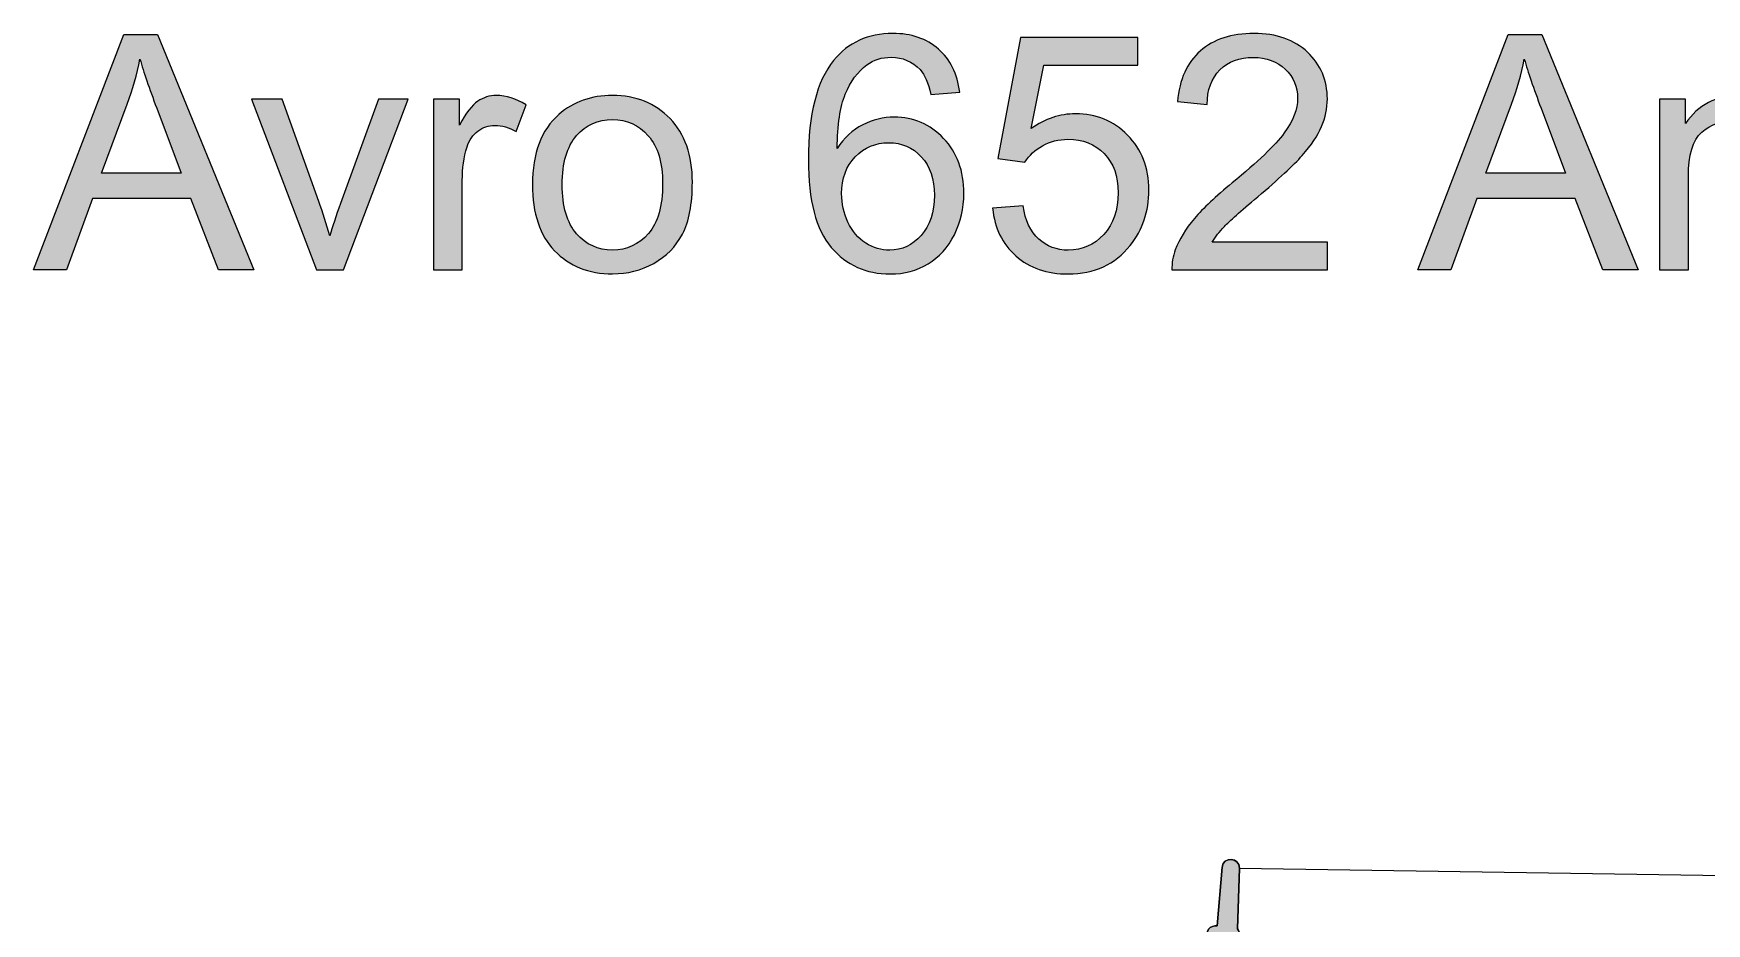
# Model space of a CAD drawing. Extents: x 65 to 351, y 42 to 244.
# Drawn here: x 65.02 to 97.31, y 226.65 to 243.82 of the extents above; entities that cross this region are included whole.
import ezdxf

# ---------------------------------------------------------------- set-up
doc = ezdxf.new("R2010")
doc.units = 0
doc.header["$MEASUREMENT"] = 0
for name, color, linetype in [('4-VIEW', 7, 'CONTINUOUS'), ('SOLIDS', 7, 'CONTINUOUS'), ('TITLE', 7, 'CONTINUOUS')]:
    doc.layers.add(name, color=color, linetype=linetype)

# ---------------------------------------------------------------- blocks, each defined once
blk = doc.blocks.new('BLOCK_28')
at = {"layer": 'TITLE'}
h = blk.add_hatch(color=7, dxfattribs=at)
h.dxf.hatch_style = 2
h.paths.add_polyline_path([(65.019, 239.259), (66.764, 243.804), (67.412, 243.804), (69.273, 239.259), (68.587, 239.259), (68.057, 240.635), (66.157, 240.635), (65.657, 239.259)])
edge = h.paths.add_edge_path()
edge.add_spline(control_points=[(66.33, 241.125), (66.33, 241.125), (67.871, 241.125), (67.871, 241.125), (67.871, 241.125), (67.397, 242.384), (67.397, 242.384), (67.252, 242.767), (67.145, 243.081), (67.074, 243.327), (67.016, 243.035), (66.935, 242.746), (66.829, 242.459), (66.829, 242.459), (66.33, 241.125), (66.33, 241.125)], knot_values=[0, 0, 0, 0, 1, 1, 1, 2, 2, 2, 3, 3, 3, 4, 4, 4, 5, 5, 5, 5], degree=3, periodic=1)
h = blk.add_hatch(color=7, dxfattribs=at)
h.dxf.hatch_style = 2
edge = h.paths.add_edge_path()
edge.add_spline(control_points=[(82.893, 242.691), (82.893, 242.691), (82.338, 242.648), (82.338, 242.648), (82.289, 242.867), (82.219, 243.026), (82.128, 243.125), (81.977, 243.284), (81.791, 243.364), (81.57, 243.364), (81.392, 243.364), (81.236, 243.314), (81.101, 243.215), (80.926, 243.087), (80.787, 242.9), (80.686, 242.654), (80.585, 242.408), (80.532, 242.058), (80.528, 241.603), (80.662, 241.807), (80.826, 241.959), (81.021, 242.059), (81.215, 242.158), (81.419, 242.207), (81.632, 242.207), (82.004, 242.207), (82.32, 242.071), (82.582, 241.797), (82.843, 241.523), (82.974, 241.169), (82.974, 240.735), (82.974, 240.449), (82.913, 240.184), (82.79, 239.939), (82.667, 239.694), (82.498, 239.507), (82.283, 239.377), (82.068, 239.246), (81.824, 239.181), (81.551, 239.181), (81.086, 239.181), (80.707, 239.352), (80.413, 239.694), (80.119, 240.037), (79.973, 240.6), (79.973, 241.386), (79.973, 242.264), (80.135, 242.903), (80.46, 243.302), (80.743, 243.649), (81.124, 243.823), (81.604, 243.823), (81.961, 243.823), (82.254, 243.723), (82.483, 243.522), (82.711, 243.322), (82.848, 243.045), (82.893, 242.691)], knot_values=[0, 0, 0, 0, 1, 1, 1, 2, 2, 2, 3, 3, 3, 4, 4, 4, 5, 5, 5, 6, 6, 6, 7, 7, 7, 8, 8, 8, 9, 9, 9, 10, 10, 10, 11, 11, 11, 12, 12, 12, 13, 13, 13, 14, 14, 14, 15, 15, 15, 16, 16, 16, 17, 17, 17, 18, 18, 18, 19, 19, 19, 19], degree=3, periodic=1)
edge = h.paths.add_edge_path()
edge.add_spline(control_points=[(80.615, 240.732), (80.615, 240.539), (80.655, 240.355), (80.737, 240.18), (80.819, 240.004), (80.933, 239.87), (81.08, 239.778), (81.226, 239.686), (81.38, 239.64), (81.542, 239.64), (81.777, 239.64), (81.98, 239.735), (82.149, 239.925), (82.319, 240.116), (82.404, 240.374), (82.404, 240.701), (82.404, 241.015), (82.32, 241.262), (82.152, 241.443), (81.985, 241.624), (81.774, 241.714), (81.52, 241.714), (81.268, 241.714), (81.054, 241.624), (80.878, 241.443), (80.702, 241.262), (80.615, 241.025), (80.615, 240.732)], knot_values=[0, 0, 0, 0, 1, 1, 1, 2, 2, 2, 3, 3, 3, 4, 4, 4, 5, 5, 5, 6, 6, 6, 7, 7, 7, 8, 8, 8, 9, 9, 9, 9], degree=3, periodic=1)
h = blk.add_hatch(color=7, dxfattribs=at)
h.dxf.hatch_style = 2
edge = h.paths.add_edge_path()
edge.add_spline(control_points=[(89.994, 239.795), (89.994, 239.795), (89.994, 239.259), (89.994, 239.259), (89.994, 239.259), (86.989, 239.259), (86.989, 239.259), (86.985, 239.393), (87.007, 239.522), (87.054, 239.646), (87.131, 239.851), (87.253, 240.053), (87.422, 240.251), (87.59, 240.449), (87.834, 240.679), (88.152, 240.939), (88.646, 241.344), (88.98, 241.665), (89.154, 241.902), (89.327, 242.139), (89.414, 242.362), (89.414, 242.573), (89.414, 242.794), (89.335, 242.981), (89.177, 243.133), (89.019, 243.285), (88.812, 243.361), (88.558, 243.361), (88.29, 243.361), (88.075, 243.28), (87.913, 243.119), (87.752, 242.958), (87.67, 242.735), (87.668, 242.449), (87.668, 242.449), (87.095, 242.508), (87.095, 242.508), (87.134, 242.936), (87.282, 243.262), (87.538, 243.486), (87.794, 243.711), (88.139, 243.823), (88.571, 243.823), (89.007, 243.823), (89.352, 243.702), (89.606, 243.46), (89.86, 243.218), (89.988, 242.919), (89.988, 242.561), (89.988, 242.379), (89.95, 242.2), (89.876, 242.025), (89.802, 241.849), (89.678, 241.664), (89.505, 241.47), (89.333, 241.275), (89.046, 241.009), (88.645, 240.67), (88.31, 240.388), (88.095, 240.198), (88, 240.098), (87.905, 239.997), (87.827, 239.896), (87.764, 239.795), (87.764, 239.795), (89.994, 239.795), (89.994, 239.795)], knot_values=[0, 0, 0, 0, 1, 1, 1, 2, 2, 2, 3, 3, 3, 4, 4, 4, 5, 5, 5, 6, 6, 6, 7, 7, 7, 8, 8, 8, 9, 9, 9, 10, 10, 10, 11, 11, 11, 12, 12, 12, 13, 13, 13, 14, 14, 14, 15, 15, 15, 16, 16, 16, 17, 17, 17, 18, 18, 18, 19, 19, 19, 20, 20, 20, 21, 21, 21, 22, 22, 22, 22], degree=3, periodic=1)
h = blk.add_hatch(color=7, dxfattribs=at)
h.dxf.hatch_style = 2
h.paths.add_polyline_path([(91.733, 239.259), (93.479, 243.804), (94.127, 243.804), (95.987, 239.259), (95.302, 239.259), (94.772, 240.635), (92.871, 240.635), (92.372, 239.259)])
edge = h.paths.add_edge_path()
edge.add_spline(control_points=[(93.045, 241.125), (93.045, 241.125), (94.586, 241.125), (94.586, 241.125), (94.586, 241.125), (94.111, 242.384), (94.111, 242.384), (93.967, 242.767), (93.859, 243.081), (93.789, 243.327), (93.731, 243.035), (93.649, 242.746), (93.544, 242.459), (93.544, 242.459), (93.045, 241.125), (93.045, 241.125)], knot_values=[0, 0, 0, 0, 1, 1, 1, 2, 2, 2, 3, 3, 3, 4, 4, 4, 5, 5, 5, 5], degree=3, periodic=1)
h = blk.add_hatch(color=7, dxfattribs=at)
h.dxf.hatch_style = 2
edge = h.paths.add_edge_path()
edge.add_spline(control_points=[(83.529, 240.449), (83.529, 240.449), (84.115, 240.499), (84.115, 240.499), (84.159, 240.214), (84.259, 239.999), (84.417, 239.856), (84.576, 239.712), (84.766, 239.64), (84.989, 239.64), (85.258, 239.64), (85.486, 239.741), (85.672, 239.944), (85.858, 240.147), (85.951, 240.415), (85.951, 240.75), (85.951, 241.069), (85.861, 241.32), (85.682, 241.504), (85.504, 241.688), (85.27, 241.78), (84.98, 241.78), (84.8, 241.78), (84.638, 241.739), (84.493, 241.657), (84.349, 241.575), (84.235, 241.47), (84.152, 241.339), (84.152, 241.339), (83.628, 241.407), (83.628, 241.407), (83.628, 241.407), (84.069, 243.742), (84.069, 243.742), (84.069, 243.742), (86.329, 243.742), (86.329, 243.742), (86.329, 243.742), (86.329, 243.209), (86.329, 243.209), (86.329, 243.209), (84.515, 243.209), (84.515, 243.209), (84.515, 243.209), (84.27, 241.987), (84.27, 241.987), (84.543, 242.177), (84.829, 242.273), (85.129, 242.273), (85.526, 242.273), (85.861, 242.135), (86.134, 241.86), (86.406, 241.585), (86.543, 241.232), (86.543, 240.8), (86.543, 240.388), (86.423, 240.033), (86.183, 239.733), (85.892, 239.365), (85.494, 239.181), (84.989, 239.181), (84.576, 239.181), (84.239, 239.297), (83.977, 239.529), (83.716, 239.76), (83.566, 240.067), (83.529, 240.449)], knot_values=[0, 0, 0, 0, 1, 1, 1, 2, 2, 2, 3, 3, 3, 4, 4, 4, 5, 5, 5, 6, 6, 6, 7, 7, 7, 8, 8, 8, 9, 9, 9, 10, 10, 10, 11, 11, 11, 12, 12, 12, 13, 13, 13, 14, 14, 14, 15, 15, 15, 16, 16, 16, 17, 17, 17, 18, 18, 18, 19, 19, 19, 20, 20, 20, 21, 21, 21, 22, 22, 22, 22], degree=3, periodic=1)
h = blk.add_hatch(color=7, dxfattribs=at)
h.dxf.hatch_style = 2
edge = h.paths.add_edge_path()
edge.add_spline(control_points=[(70.482, 239.259), (70.482, 239.259), (69.229, 242.552), (69.229, 242.552), (69.229, 242.552), (69.818, 242.552), (69.818, 242.552), (69.818, 242.552), (70.525, 240.58), (70.525, 240.58), (70.602, 240.367), (70.672, 240.146), (70.736, 239.916), (70.786, 240.09), (70.855, 240.299), (70.944, 240.542), (70.944, 240.542), (71.676, 242.552), (71.676, 242.552), (71.676, 242.552), (72.249, 242.552), (72.249, 242.552), (72.249, 242.552), (71.003, 239.259), (71.003, 239.259), (71.003, 239.259), (70.482, 239.259), (70.482, 239.259)], knot_values=[0, 0, 0, 0, 1, 1, 1, 2, 2, 2, 3, 3, 3, 4, 4, 4, 5, 5, 5, 6, 6, 6, 7, 7, 7, 8, 8, 8, 9, 9, 9, 9], degree=3, periodic=1)
h = blk.add_hatch(color=7, dxfattribs=at)
h.dxf.hatch_style = 2
edge = h.paths.add_edge_path()
edge.add_spline(control_points=[(72.736, 239.259), (72.736, 239.259), (72.736, 242.552), (72.736, 242.552), (72.736, 242.552), (73.238, 242.552), (73.238, 242.552), (73.238, 242.552), (73.238, 242.052), (73.238, 242.052), (73.366, 242.286), (73.485, 242.44), (73.593, 242.514), (73.702, 242.589), (73.821, 242.626), (73.951, 242.626), (74.139, 242.626), (74.331, 242.566), (74.525, 242.446), (74.525, 242.446), (74.333, 241.928), (74.333, 241.928), (74.196, 242.009), (74.06, 242.049), (73.923, 242.049), (73.802, 242.049), (73.692, 242.013), (73.595, 241.939), (73.498, 241.866), (73.428, 241.764), (73.387, 241.634), (73.325, 241.435), (73.294, 241.218), (73.294, 240.983), (73.294, 240.983), (73.294, 239.259), (73.294, 239.259), (73.294, 239.259), (72.736, 239.259), (72.736, 239.259)], knot_values=[0, 0, 0, 0, 1, 1, 1, 2, 2, 2, 3, 3, 3, 4, 4, 4, 5, 5, 5, 6, 6, 6, 7, 7, 7, 8, 8, 8, 9, 9, 9, 10, 10, 10, 11, 11, 11, 12, 12, 12, 13, 13, 13, 13], degree=3, periodic=1)
h = blk.add_hatch(color=7, dxfattribs=at)
h.dxf.hatch_style = 2
edge = h.paths.add_edge_path()
edge.add_spline(control_points=[(74.649, 240.905), (74.649, 241.515), (74.819, 241.967), (75.158, 242.26), (75.441, 242.504), (75.786, 242.626), (76.193, 242.626), (76.646, 242.626), (77.016, 242.478), (77.303, 242.181), (77.59, 241.884), (77.734, 241.475), (77.734, 240.952), (77.734, 240.528), (77.671, 240.195), (77.543, 239.952), (77.416, 239.709), (77.231, 239.52), (76.988, 239.386), (76.746, 239.252), (76.48, 239.184), (76.193, 239.184), (75.732, 239.184), (75.36, 239.332), (75.075, 239.628), (74.791, 239.923), (74.649, 240.349), (74.649, 240.905)], knot_values=[0, 0, 0, 0, 1, 1, 1, 2, 2, 2, 3, 3, 3, 4, 4, 4, 5, 5, 5, 6, 6, 6, 7, 7, 7, 8, 8, 8, 9, 9, 9, 9], degree=3, periodic=1)
edge = h.paths.add_edge_path()
edge.add_spline(control_points=[(75.223, 240.905), (75.223, 240.484), (75.315, 240.168), (75.499, 239.958), (75.683, 239.748), (75.914, 239.643), (76.193, 239.643), (76.47, 239.643), (76.701, 239.749), (76.885, 239.96), (77.069, 240.17), (77.16, 240.492), (77.16, 240.924), (77.16, 241.331), (77.068, 241.64), (76.883, 241.849), (76.698, 242.059), (76.468, 242.164), (76.193, 242.164), (75.914, 242.164), (75.683, 242.06), (75.499, 241.851), (75.315, 241.642), (75.223, 241.327), (75.223, 240.905)], knot_values=[0, 0, 0, 0, 1, 1, 1, 2, 2, 2, 3, 3, 3, 4, 4, 4, 5, 5, 5, 6, 6, 6, 7, 7, 7, 8, 8, 8, 8], degree=3, periodic=1)
h = blk.add_hatch(color=7, dxfattribs=at)
h.dxf.hatch_style = 2
edge = h.paths.add_edge_path()
edge.add_spline(control_points=[(96.397, 239.259), (96.397, 239.259), (96.397, 242.552), (96.397, 242.552), (96.397, 242.552), (96.899, 242.552), (96.899, 242.552), (96.899, 242.552), (96.899, 242.083), (96.899, 242.083), (97.141, 242.445), (97.49, 242.626), (97.947, 242.626), (98.145, 242.626), (98.328, 242.59), (98.494, 242.519), (98.66, 242.448), (98.785, 242.354), (98.868, 242.238), (98.95, 242.123), (99.008, 241.985), (99.041, 241.826), (99.062, 241.723), (99.072, 241.542), (99.072, 241.283), (99.072, 241.283), (99.072, 239.259), (99.072, 239.259), (99.072, 239.259), (98.514, 239.259), (98.514, 239.259), (98.514, 239.259), (98.514, 241.262), (98.514, 241.262), (98.514, 241.489), (98.493, 241.659), (98.449, 241.772), (98.406, 241.884), (98.329, 241.974), (98.218, 242.042), (98.108, 242.109), (97.978, 242.142), (97.829, 242.142), (97.591, 242.142), (97.386, 242.067), (97.214, 241.916), (97.041, 241.765), (96.955, 241.479), (96.955, 241.057), (96.955, 241.057), (96.955, 239.259), (96.955, 239.259), (96.955, 239.259), (96.397, 239.259), (96.397, 239.259)], knot_values=[0, 0, 0, 0, 1, 1, 1, 2, 2, 2, 3, 3, 3, 4, 4, 4, 5, 5, 5, 6, 6, 6, 7, 7, 7, 8, 8, 8, 9, 9, 9, 10, 10, 10, 11, 11, 11, 12, 12, 12, 13, 13, 13, 14, 14, 14, 15, 15, 15, 16, 16, 16, 17, 17, 17, 18, 18, 18, 18], degree=3, periodic=1)
for points in [[(65.019, 239.259), (66.764, 243.804), (67.412, 243.804), (69.273, 239.259), (68.587, 239.259), (68.057, 240.635), (66.157, 240.635), (65.657, 239.259), (65.019, 239.259)], [(91.733, 239.259), (93.479, 243.804), (94.127, 243.804), (95.987, 239.259), (95.302, 239.259), (94.772, 240.635), (92.871, 240.635), (92.372, 239.259), (91.733, 239.259)]]:
    blk.add_lwpolyline(points, dxfattribs=at)
for points, knots in [([(82.893, 242.691), (82.893, 242.691), (82.338, 242.648), (82.338, 242.648), (82.289, 242.867), (82.219, 243.026), (82.128, 243.125), (81.977, 243.284), (81.791, 243.364), (81.57, 243.364), (81.392, 243.364), (81.236, 243.314), (81.101, 243.215), (80.926, 243.087), (80.787, 242.9), (80.686, 242.654), (80.585, 242.408), (80.532, 242.058), (80.528, 241.603), (80.662, 241.807), (80.826, 241.959), (81.021, 242.059), (81.215, 242.158), (81.419, 242.207), (81.632, 242.207), (82.004, 242.207), (82.32, 242.071), (82.582, 241.797), (82.843, 241.523), (82.974, 241.169), (82.974, 240.735), (82.974, 240.449), (82.913, 240.184), (82.79, 239.939), (82.667, 239.694), (82.498, 239.507), (82.283, 239.377), (82.068, 239.246), (81.824, 239.181), (81.551, 239.181), (81.086, 239.181), (80.707, 239.352), (80.413, 239.694), (80.119, 240.037), (79.973, 240.6), (79.973, 241.386), (79.973, 242.264), (80.135, 242.903), (80.46, 243.302), (80.743, 243.649), (81.124, 243.823), (81.604, 243.823), (81.961, 243.823), (82.254, 243.723), (82.483, 243.522), (82.711, 243.322), (82.848, 243.045), (82.893, 242.691)], [0, 0, 0, 0, 1, 1, 1, 2, 2, 2, 3, 3, 3, 4, 4, 4, 5, 5, 5, 6, 6, 6, 7, 7, 7, 8, 8, 8, 9, 9, 9, 10, 10, 10, 11, 11, 11, 12, 12, 12, 13, 13, 13, 14, 14, 14, 15, 15, 15, 16, 16, 16, 17, 17, 17, 18, 18, 18, 19, 19, 19, 19]), ([(89.994, 239.795), (89.994, 239.795), (89.994, 239.259), (89.994, 239.259), (89.994, 239.259), (86.989, 239.259), (86.989, 239.259), (86.985, 239.393), (87.007, 239.522), (87.054, 239.646), (87.131, 239.851), (87.253, 240.053), (87.422, 240.251), (87.59, 240.449), (87.834, 240.679), (88.152, 240.939), (88.646, 241.344), (88.98, 241.665), (89.154, 241.902), (89.327, 242.139), (89.414, 242.362), (89.414, 242.573), (89.414, 242.794), (89.335, 242.981), (89.177, 243.133), (89.019, 243.285), (88.812, 243.361), (88.558, 243.361), (88.29, 243.361), (88.075, 243.28), (87.913, 243.119), (87.752, 242.958), (87.67, 242.735), (87.668, 242.449), (87.668, 242.449), (87.095, 242.508), (87.095, 242.508), (87.134, 242.936), (87.282, 243.262), (87.538, 243.486), (87.794, 243.711), (88.139, 243.823), (88.571, 243.823), (89.007, 243.823), (89.352, 243.702), (89.606, 243.46), (89.86, 243.218), (89.988, 242.919), (89.988, 242.561), (89.988, 242.379), (89.95, 242.2), (89.876, 242.025), (89.802, 241.849), (89.678, 241.664), (89.505, 241.47), (89.333, 241.275), (89.046, 241.009), (88.645, 240.67), (88.31, 240.388), (88.095, 240.198), (88, 240.098), (87.905, 239.997), (87.827, 239.896), (87.764, 239.795), (87.764, 239.795), (89.994, 239.795), (89.994, 239.795)], [0, 0, 0, 0, 1, 1, 1, 2, 2, 2, 3, 3, 3, 4, 4, 4, 5, 5, 5, 6, 6, 6, 7, 7, 7, 8, 8, 8, 9, 9, 9, 10, 10, 10, 11, 11, 11, 12, 12, 12, 13, 13, 13, 14, 14, 14, 15, 15, 15, 16, 16, 16, 17, 17, 17, 18, 18, 18, 19, 19, 19, 20, 20, 20, 21, 21, 21, 22, 22, 22, 22]), ([(83.529, 240.449), (83.529, 240.449), (84.115, 240.499), (84.115, 240.499), (84.159, 240.214), (84.259, 239.999), (84.417, 239.856), (84.576, 239.712), (84.766, 239.64), (84.989, 239.64), (85.258, 239.64), (85.486, 239.741), (85.672, 239.944), (85.858, 240.147), (85.951, 240.415), (85.951, 240.75), (85.951, 241.069), (85.861, 241.32), (85.682, 241.504), (85.504, 241.688), (85.27, 241.78), (84.98, 241.78), (84.8, 241.78), (84.638, 241.739), (84.493, 241.657), (84.349, 241.575), (84.235, 241.47), (84.152, 241.339), (84.152, 241.339), (83.628, 241.407), (83.628, 241.407), (83.628, 241.407), (84.069, 243.742), (84.069, 243.742), (84.069, 243.742), (86.329, 243.742), (86.329, 243.742), (86.329, 243.742), (86.329, 243.209), (86.329, 243.209), (86.329, 243.209), (84.515, 243.209), (84.515, 243.209), (84.515, 243.209), (84.27, 241.987), (84.27, 241.987), (84.543, 242.177), (84.829, 242.273), (85.129, 242.273), (85.526, 242.273), (85.861, 242.135), (86.134, 241.86), (86.406, 241.585), (86.543, 241.232), (86.543, 240.8), (86.543, 240.388), (86.423, 240.033), (86.183, 239.733), (85.892, 239.365), (85.494, 239.181), (84.989, 239.181), (84.576, 239.181), (84.239, 239.297), (83.977, 239.529), (83.716, 239.76), (83.566, 240.067), (83.529, 240.449)], [0, 0, 0, 0, 1, 1, 1, 2, 2, 2, 3, 3, 3, 4, 4, 4, 5, 5, 5, 6, 6, 6, 7, 7, 7, 8, 8, 8, 9, 9, 9, 10, 10, 10, 11, 11, 11, 12, 12, 12, 13, 13, 13, 14, 14, 14, 15, 15, 15, 16, 16, 16, 17, 17, 17, 18, 18, 18, 19, 19, 19, 20, 20, 20, 21, 21, 21, 22, 22, 22, 22]), ([(66.33, 241.125), (66.33, 241.125), (67.871, 241.125), (67.871, 241.125), (67.871, 241.125), (67.397, 242.384), (67.397, 242.384), (67.252, 242.767), (67.145, 243.081), (67.074, 243.327), (67.016, 243.035), (66.935, 242.746), (66.829, 242.459), (66.829, 242.459), (66.33, 241.125), (66.33, 241.125)], [0, 0, 0, 0, 1, 1, 1, 2, 2, 2, 3, 3, 3, 4, 4, 4, 5, 5, 5, 5]), ([(93.045, 241.125), (93.045, 241.125), (94.586, 241.125), (94.586, 241.125), (94.586, 241.125), (94.111, 242.384), (94.111, 242.384), (93.967, 242.767), (93.859, 243.081), (93.789, 243.327), (93.731, 243.035), (93.649, 242.746), (93.544, 242.459), (93.544, 242.459), (93.045, 241.125), (93.045, 241.125)], [0, 0, 0, 0, 1, 1, 1, 2, 2, 2, 3, 3, 3, 4, 4, 4, 5, 5, 5, 5]), ([(70.482, 239.259), (70.482, 239.259), (69.229, 242.552), (69.229, 242.552), (69.229, 242.552), (69.818, 242.552), (69.818, 242.552), (69.818, 242.552), (70.525, 240.58), (70.525, 240.58), (70.602, 240.367), (70.672, 240.146), (70.736, 239.916), (70.786, 240.09), (70.855, 240.299), (70.944, 240.542), (70.944, 240.542), (71.676, 242.552), (71.676, 242.552), (71.676, 242.552), (72.249, 242.552), (72.249, 242.552), (72.249, 242.552), (71.003, 239.259), (71.003, 239.259), (71.003, 239.259), (70.482, 239.259), (70.482, 239.259)], [0, 0, 0, 0, 1, 1, 1, 2, 2, 2, 3, 3, 3, 4, 4, 4, 5, 5, 5, 6, 6, 6, 7, 7, 7, 8, 8, 8, 9, 9, 9, 9]), ([(72.736, 239.259), (72.736, 239.259), (72.736, 242.552), (72.736, 242.552), (72.736, 242.552), (73.238, 242.552), (73.238, 242.552), (73.238, 242.552), (73.238, 242.052), (73.238, 242.052), (73.366, 242.286), (73.485, 242.44), (73.593, 242.514), (73.702, 242.589), (73.821, 242.626), (73.951, 242.626), (74.139, 242.626), (74.331, 242.566), (74.525, 242.446), (74.525, 242.446), (74.333, 241.928), (74.333, 241.928), (74.196, 242.009), (74.06, 242.049), (73.923, 242.049), (73.802, 242.049), (73.692, 242.013), (73.595, 241.939), (73.498, 241.866), (73.428, 241.764), (73.387, 241.634), (73.325, 241.435), (73.294, 241.218), (73.294, 240.983), (73.294, 240.983), (73.294, 239.259), (73.294, 239.259), (73.294, 239.259), (72.736, 239.259), (72.736, 239.259)], [0, 0, 0, 0, 1, 1, 1, 2, 2, 2, 3, 3, 3, 4, 4, 4, 5, 5, 5, 6, 6, 6, 7, 7, 7, 8, 8, 8, 9, 9, 9, 10, 10, 10, 11, 11, 11, 12, 12, 12, 13, 13, 13, 13]), ([(74.649, 240.905), (74.649, 241.515), (74.819, 241.967), (75.158, 242.26), (75.441, 242.504), (75.786, 242.626), (76.193, 242.626), (76.646, 242.626), (77.016, 242.478), (77.303, 242.181), (77.59, 241.884), (77.734, 241.475), (77.734, 240.952), (77.734, 240.528), (77.671, 240.195), (77.543, 239.952), (77.416, 239.709), (77.231, 239.52), (76.988, 239.386), (76.746, 239.252), (76.48, 239.184), (76.193, 239.184), (75.732, 239.184), (75.36, 239.332), (75.075, 239.628), (74.791, 239.923), (74.649, 240.349), (74.649, 240.905)], [0, 0, 0, 0, 1, 1, 1, 2, 2, 2, 3, 3, 3, 4, 4, 4, 5, 5, 5, 6, 6, 6, 7, 7, 7, 8, 8, 8, 9, 9, 9, 9]), ([(96.397, 239.259), (96.397, 239.259), (96.397, 242.552), (96.397, 242.552), (96.397, 242.552), (96.899, 242.552), (96.899, 242.552), (96.899, 242.552), (96.899, 242.083), (96.899, 242.083), (97.141, 242.445), (97.49, 242.626), (97.947, 242.626), (98.145, 242.626), (98.328, 242.59), (98.494, 242.519), (98.66, 242.448), (98.785, 242.354), (98.868, 242.238), (98.95, 242.123), (99.008, 241.985), (99.041, 241.826), (99.062, 241.723), (99.072, 241.542), (99.072, 241.283), (99.072, 241.283), (99.072, 239.259), (99.072, 239.259), (99.072, 239.259), (98.514, 239.259), (98.514, 239.259), (98.514, 239.259), (98.514, 241.262), (98.514, 241.262), (98.514, 241.489), (98.493, 241.659), (98.449, 241.772), (98.406, 241.884), (98.329, 241.974), (98.218, 242.042), (98.108, 242.109), (97.978, 242.142), (97.829, 242.142), (97.591, 242.142), (97.386, 242.067), (97.214, 241.916), (97.041, 241.765), (96.955, 241.479), (96.955, 241.057), (96.955, 241.057), (96.955, 239.259), (96.955, 239.259), (96.955, 239.259), (96.397, 239.259), (96.397, 239.259)], [0, 0, 0, 0, 1, 1, 1, 2, 2, 2, 3, 3, 3, 4, 4, 4, 5, 5, 5, 6, 6, 6, 7, 7, 7, 8, 8, 8, 9, 9, 9, 10, 10, 10, 11, 11, 11, 12, 12, 12, 13, 13, 13, 14, 14, 14, 15, 15, 15, 16, 16, 16, 17, 17, 17, 18, 18, 18, 18]), ([(75.223, 240.905), (75.223, 240.484), (75.315, 240.168), (75.499, 239.958), (75.683, 239.748), (75.914, 239.643), (76.193, 239.643), (76.47, 239.643), (76.701, 239.749), (76.885, 239.96), (77.069, 240.17), (77.16, 240.492), (77.16, 240.924), (77.16, 241.331), (77.068, 241.64), (76.883, 241.849), (76.698, 242.059), (76.468, 242.164), (76.193, 242.164), (75.914, 242.164), (75.683, 242.06), (75.499, 241.851), (75.315, 241.642), (75.223, 241.327), (75.223, 240.905)], [0, 0, 0, 0, 1, 1, 1, 2, 2, 2, 3, 3, 3, 4, 4, 4, 5, 5, 5, 6, 6, 6, 7, 7, 7, 8, 8, 8, 8]), ([(80.615, 240.732), (80.615, 240.539), (80.655, 240.355), (80.737, 240.18), (80.819, 240.004), (80.933, 239.87), (81.08, 239.778), (81.226, 239.686), (81.38, 239.64), (81.542, 239.64), (81.777, 239.64), (81.98, 239.735), (82.149, 239.925), (82.319, 240.116), (82.404, 240.374), (82.404, 240.701), (82.404, 241.015), (82.32, 241.262), (82.152, 241.443), (81.985, 241.624), (81.774, 241.714), (81.52, 241.714), (81.268, 241.714), (81.054, 241.624), (80.878, 241.443), (80.702, 241.262), (80.615, 241.025), (80.615, 240.732)], [0, 0, 0, 0, 1, 1, 1, 2, 2, 2, 3, 3, 3, 4, 4, 4, 5, 5, 5, 6, 6, 6, 7, 7, 7, 8, 8, 8, 9, 9, 9, 9])]:
    blk.add_open_spline(points, degree=3, knots=knots, dxfattribs=at)

msp = doc.modelspace()

# ---------------------------------------------------------------- hatches: boundary and pattern name
at = {"layer": 'SOLIDS'}
h = msp.add_hatch(color=7, dxfattribs=at)
edge = h.paths.add_edge_path()
edge.add_spline(control_points=[(87.959, 227.734), (87.959, 227.734), (87.862, 226.598), (87.862, 226.598), (87.862, 226.598), (87.817, 226.598), (87.817, 226.598), (87.751, 226.598), (87.695, 226.555), (87.678, 226.491), (87.678, 226.491), (87.614, 226.254), (87.614, 226.254), (87.597, 226.19), (87.541, 226.147), (87.475, 226.147), (87.475, 226.147), (87.063, 226.147), (87.063, 226.147), (87.041, 226.147), (87.02, 226.142), (87.001, 226.133), (86.963, 226.116), (86.935, 226.083), (86.923, 226.04), (86.923, 226.04), (86.823, 225.668), (86.823, 225.668), (86.818, 225.649), (86.817, 225.63), (86.819, 225.612), (86.822, 225.588), (86.832, 225.564), (86.848, 225.543), (86.877, 225.506), (86.917, 225.487), (86.963, 225.487), (86.963, 225.487), (87.335, 225.487), (87.335, 225.487), (87.381, 225.487), (87.421, 225.467), (87.449, 225.43), (87.477, 225.393), (87.486, 225.35), (87.474, 225.305), (87.474, 225.305), (87.457, 225.222), (87.457, 225.222), (87.457, 225.192), (87.467, 225.163), (87.487, 225.137), (87.515, 225.1), (87.555, 225.08), (87.601, 225.08), (87.601, 225.08), (87.874, 225.079), (87.874, 225.079), (87.883, 225.079), (87.893, 225.08), (87.902, 225.081), (87.954, 225.091), (87.997, 225.129), (88.013, 225.182), (88.013, 225.182), (88.156, 225.671), (88.156, 225.671), (88.174, 225.733), (88.23, 225.775), (88.294, 225.775), (88.294, 225.775), (93.434, 225.775), (93.434, 225.775), (93.533, 225.775), (93.614, 225.856), (93.614, 225.955), (93.614, 225.955), (93.614, 225.992), (93.614, 225.992), (93.614, 226.091), (93.533, 226.172), (93.434, 226.172), (93.434, 226.172), (88.404, 226.172), (88.404, 226.172), (88.358, 226.172), (88.318, 226.192), (88.289, 226.229), (88.261, 226.266), (88.253, 226.309), (88.264, 226.354), (88.264, 226.354), (88.281, 226.417), (88.281, 226.417), (88.293, 226.461), (88.285, 226.505), (88.256, 226.542), (88.256, 226.542), (88.291, 227.716), (88.291, 227.716), (88.297, 227.926), (87.976, 227.944), (87.959, 227.734)], knot_values=[0, 0, 0, 0, 1, 1, 1, 2, 2, 2, 3, 3, 3, 4, 4, 4, 5, 5, 5, 6, 6, 6, 7, 7, 7, 8, 8, 8, 9, 9, 9, 10, 10, 10, 11, 11, 11, 12, 12, 12, 13, 13, 13, 14, 14, 14, 15, 15, 15, 16, 16, 16, 17, 17, 17, 18, 18, 18, 19, 19, 19, 20, 20, 20, 21, 21, 21, 22, 22, 22, 23, 23, 23, 24, 24, 24, 25, 25, 25, 26, 26, 26, 27, 27, 27, 28, 28, 28, 29, 29, 29, 30, 30, 30, 31, 31, 31, 32, 32, 32, 33, 33, 33, 34, 34, 34, 34], degree=3, periodic=1)

# ---------------------------------------------------------------- linework, layer by layer
at = {"layer": '4-VIEW', "color": 7}
msp.add_lwpolyline([(88.29, 227.716), (155.147, 226.702)], dxfattribs=at)
msp.add_open_spline([(87.862, 226.598), (87.862, 226.598), (87.958, 227.734), (87.958, 227.734), (87.976, 227.944), (88.296, 227.926), (88.29, 227.716), (88.29, 227.716), (88.256, 226.542), (88.256, 226.542)], degree=3, knots=[0, 0, 0, 0, 1, 1, 1, 2, 2, 2, 3, 3, 3, 3], dxfattribs=at)
at = {"layer": 'SOLIDS'}
for points, knots in [([(122.049, 219.231), (123.462, 220.879), (126.416, 220.877), (127.831, 219.231), (127.899, 219.152), (127.963, 219.069), (128.024, 218.983), (128.024, 218.983), (127.932, 218.983), (127.932, 218.983), (127.905, 218.983), (127.881, 218.969), (127.868, 218.945), (127.855, 218.92), (127.857, 218.893), (127.872, 218.87), (128.267, 218.291), (128.462, 217.587), (128.462, 216.827), (128.462, 216.827), (128.459, 216.462), (128.459, 216.462), (128.584, 216.621), (128.703, 216.789), (128.818, 216.967), (128.937, 217.151), (129.216, 217.253), (129.435, 217.262), (129.557, 217.414), (129.727, 217.499), (129.926, 217.507), (129.974, 217.509), (130.022, 217.511), (130.07, 217.513), (139.005, 217.873), (147.313, 217.942), (155.079, 217.758), (155.079, 217.758), (155.148, 226.702), (155.148, 226.702), (155.149, 226.812), (155.311, 226.824), (155.327, 226.715), (155.64, 224.639), (155.9, 221.171), (156.146, 217.731), (156.273, 217.727), (156.399, 217.724), (156.526, 217.721), (157.417, 217.696), (158.301, 217.667), (159.178, 217.636), (159.264, 217.633), (159.35, 217.629), (159.437, 217.626), (160.179, 217.599), (160.916, 217.569), (161.648, 217.537), (162.039, 217.52), (162.421, 217.474), (162.795, 217.4), (162.952, 217.37), (163.107, 217.334), (163.261, 217.295), (163.917, 217.125), (164.545, 216.878), (165.148, 216.573), (165.345, 216.474), (165.54, 216.368), (165.732, 216.257), (166.97, 215.542), (168.106, 214.606), (169.17, 213.651), (169.307, 213.528), (169.459, 213.461), (169.642, 213.442), (169.746, 213.432), (169.855, 213.421), (169.968, 213.409), (169.968, 213.409), (170.209, 213.383), (170.209, 213.383), (171.652, 213.227), (172.822, 213.062), (174.225, 212.835), (174.239, 213.952), (174.299, 214.675), (174.369, 215.742), (174.374, 215.825), (174.493, 215.834), (174.511, 215.753), (174.712, 214.86), (174.855, 214.143), (174.964, 212.715), (175.426, 212.635), (175.522, 212.625), (175.98, 212.538), (175.98, 212.538), (176.368, 212.467), (176.368, 212.467), (177.81, 212.199), (179.184, 211.897), (180.241, 211.582), (180.67, 211.454), (181.046, 211.324), (181.354, 211.193), (183.113, 210.443), (183.712, 208.777), (183.385, 207.324), (183.296, 206.927), (183.137, 206.546), (182.915, 206.203), (183.034, 205.795), (182.856, 205.25), (182.379, 205.25), (182.379, 205.25), (181.96, 205.25), (181.96, 205.25), (181.773, 205.13), (181.57, 205.027), (181.351, 204.945), (181.068, 204.839), (180.686, 204.738), (180.241, 204.644), (178.833, 204.345), (176.791, 204.11), (175.203, 203.966), (175.23, 203.224), (175.225, 202.499), (175.2, 201.789), (175.139, 200.077), (174.965, 198.446), (174.862, 196.857), (174.857, 196.775), (174.737, 196.765), (174.72, 196.846), (174.375, 198.387), (174.327, 200.454), (174.359, 203.906), (174.097, 203.883), (173.738, 203.847), (173.493, 203.826), (173.49, 203.636), (173.417, 203.467), (173.29, 203.318), (173.337, 203.265), (173.364, 203.194), (173.358, 203.118), (173.311, 202.47), (172.816, 202), (172.15, 201.744), (172.15, 201.744), (172.15, 200.389), (172.15, 200.389), (172.15, 200.316), (172.095, 200.255), (172.023, 200.246), (172.023, 200.246), (172.023, 199.987), (172.023, 199.987), (172.023, 199.987), (173.416, 199.987), (173.416, 199.987), (173.455, 199.987), (173.488, 199.955), (173.488, 199.915), (173.488, 199.915), (173.488, 199.826), (173.488, 199.826), (173.488, 199.786), (173.455, 199.753), (173.415, 199.753), (173.415, 199.753), (172.023, 199.753), (172.023, 199.753), (172.023, 199.753), (172.023, 199.621), (172.023, 199.621), (172.023, 199.581), (171.991, 199.548), (171.951, 199.548), (171.951, 199.548), (171.747, 199.548), (171.747, 199.548), (171.707, 199.548), (171.675, 199.581), (171.675, 199.621), (171.675, 199.621), (171.675, 200.245), (171.675, 200.245), (171.675, 200.245), (171.629, 200.245), (171.629, 200.245), (171.556, 200.245), (171.494, 200.299), (171.486, 200.372), (171.486, 200.372), (171.334, 201.548), (171.334, 201.548), (170.658, 201.469), (169.929, 201.573), (169.345, 201.885), (169.325, 201.896), (169.307, 201.91), (169.293, 201.927), (169.255, 201.971), (169.243, 202.031), (169.255, 202.085), (169.255, 202.085), (169.071, 202.057), (169.071, 202.057), (168.955, 202.038), (168.846, 202.078), (168.771, 202.153), (168.771, 202.153), (168.771, 201.872), (168.771, 201.872), (168.771, 201.773), (168.69, 201.692), (168.591, 201.692), (168.591, 201.692), (168.106, 201.692), (168.106, 201.692), (168.006, 201.692), (167.925, 201.773), (167.925, 201.872), (167.925, 201.872), (167.925, 202.166), (167.925, 202.166), (167.023, 201.924), (166.067, 201.784), (165.139, 201.715), (165.044, 201.708), (164.949, 201.702), (164.855, 201.696), (164.803, 201.693), (164.759, 201.734), (164.759, 201.787), (164.759, 201.787), (164.76, 201.962), (164.76, 201.962), (164.76, 202.012), (164.72, 202.052), (164.67, 202.053), (164.67, 202.053), (162.137, 202.065), (162.137, 202.065), (162.078, 202.065), (162.03, 202.113), (162.03, 202.173), (162.03, 202.173), (162.028, 202.414), (162.028, 202.414), (162.028, 202.473), (161.98, 202.521), (161.921, 202.521), (161.921, 202.521), (160.962, 202.525), (160.962, 202.525), (160.901, 202.525), (160.853, 202.477), (160.853, 202.417), (160.853, 202.417), (160.854, 202.18), (160.854, 202.18), (160.854, 202.119), (160.805, 202.071), (160.745, 202.071), (160.745, 202.071), (158.53, 202.082), (158.53, 202.082), (158.53, 202.082), (158.577, 201.443), (158.577, 201.443), (158.577, 201.443), (158.621, 201.444), (158.621, 201.444), (158.689, 201.446), (158.746, 201.393), (158.749, 201.325), (158.749, 201.325), (158.752, 201.229), (158.752, 201.229), (158.754, 201.161), (158.701, 201.104), (158.633, 201.101), (158.633, 201.101), (158.602, 201.1), (158.602, 201.1), (158.602, 201.1), (158.674, 200.139), (158.674, 200.139), (158.674, 200.139), (158.739, 200.141), (158.739, 200.141), (158.807, 200.143), (158.864, 200.09), (158.866, 200.022), (158.866, 200.022), (158.869, 199.925), (158.869, 199.925), (158.872, 199.858), (158.818, 199.801), (158.75, 199.798), (158.75, 199.798), (158.699, 199.797), (158.699, 199.797), (158.699, 199.797), (158.77, 198.838), (158.77, 198.838), (160.466, 198.755), (161.816, 197.353), (161.816, 195.637), (161.816, 193.866), (160.381, 192.432), (158.611, 192.432), (156.841, 192.432), (155.406, 193.866), (155.406, 195.637), (155.406, 195.957), (155.499, 196.404), (155.601, 196.742), (154.931, 197.093), (154.287, 197.452), (153.664, 197.824), (153.549, 197.892), (153.434, 197.962), (153.32, 198.032), (152.294, 198.659), (151.325, 199.321), (150.39, 200.035), (149.144, 200.986), (147.998, 202.006), (146.891, 203.097), (132.679, 203.096), (109.905, 204.419), (94.99, 205.75), (92.867, 205.939), (90.904, 206.129), (89.147, 206.315), (89.147, 206.315), (88.902, 206.069), (88.902, 206.069), (88.878, 206.046), (88.851, 206.031), (88.821, 206.025), (88.821, 206.025), (88.189, 205.357), (88.189, 205.357), (88.334, 205.161), (88.42, 204.918), (88.42, 204.655), (88.42, 204.005), (87.892, 203.477), (87.242, 203.477), (86.591, 203.477), (86.064, 204.005), (86.064, 204.655), (86.064, 205.306), (86.591, 205.833), (87.242, 205.833), (87.489, 205.833), (87.718, 205.757), (87.907, 205.628), (87.907, 205.628), (88.289, 206.03), (88.289, 206.03), (88.224, 206.051), (88.177, 206.112), (88.177, 206.184), (88.177, 206.184), (88.177, 206.419), (88.177, 206.419), (83.495, 206.933), (80.49, 207.414), (80.192, 207.778), (79.609, 207.809), (79.261, 207.854), (79.257, 207.911), (79.257, 207.912), (79.257, 207.913), (79.258, 207.914), (79.258, 207.914), (78.058, 207.876), (78.058, 207.876), (77.849, 207.869), (77.703, 208.078), (77.781, 208.272), (77.781, 208.272), (78.129, 209.136), (78.129, 209.136), (78.153, 209.195), (78.192, 209.242), (78.242, 209.273), (77.648, 212.656), (77.433, 215.701), (77.848, 218.287), (78.004, 219.26), (78.249, 220.168), (78.598, 221.004), (79.009, 221.995), (79.565, 222.886), (80.286, 223.666), (80.805, 224.227), (81.41, 224.732), (82.109, 225.175), (83.276, 225.915), (84.455, 226.302), (85.602, 226.313), (86.074, 226.317), (86.542, 226.258), (87.001, 226.133), (87.02, 226.142), (87.041, 226.147), (87.063, 226.147), (87.063, 226.147), (87.475, 226.147), (87.475, 226.147), (87.541, 226.147), (87.597, 226.19), (87.614, 226.254), (87.614, 226.254), (87.678, 226.491), (87.678, 226.491), (87.695, 226.555), (87.751, 226.598), (87.817, 226.598), (87.817, 226.598), (87.862, 226.598), (87.862, 226.598), (87.862, 226.598), (87.959, 227.734), (87.959, 227.734), (87.976, 227.944), (88.297, 227.926), (88.291, 227.716), (88.291, 227.716), (88.256, 226.542), (88.256, 226.542), (88.285, 226.505), (88.293, 226.461), (88.281, 226.417), (88.281, 226.417), (88.264, 226.354), (88.264, 226.354), (88.253, 226.309), (88.261, 226.266), (88.289, 226.229), (88.318, 226.192), (88.358, 226.172), (88.404, 226.172), (88.404, 226.172), (93.434, 226.172), (93.434, 226.172), (93.533, 226.172), (93.614, 226.091), (93.614, 225.992), (93.614, 225.992), (93.614, 225.955), (93.614, 225.955), (93.614, 225.856), (93.533, 225.775), (93.434, 225.775), (93.434, 225.775), (88.294, 225.775), (88.294, 225.775), (88.23, 225.775), (88.174, 225.733), (88.156, 225.671), (88.799, 225.327), (89.42, 224.842), (90.009, 224.212), (90.009, 224.212), (91.086, 223.061), (91.086, 223.061), (91.086, 223.061), (95.55, 218.287), (95.55, 218.287), (95.55, 218.287), (96.794, 216.956), (96.794, 216.956), (96.794, 216.956), (96.796, 216.954), (96.796, 216.954), (97.509, 216.191), (98.396, 215.768), (99.41, 215.705), (99.535, 215.697), (99.662, 215.695), (99.791, 215.698), (99.791, 215.698), (120.232, 216.203), (120.232, 216.203), (120.232, 216.203), (120.355, 216.206), (120.355, 216.206), (120.53, 216.211), (120.688, 216.165), (120.823, 216.073), (121.028, 216.116), (121.23, 216.063), (121.262, 216.023), (121.262, 216.023), (121.262, 216.374), (121.262, 216.374), (121.262, 216.374), (121.262, 216.622), (121.262, 216.622), (121.262, 216.622), (121.262, 216.96), (121.262, 216.96), (121.262, 217.135), (121.272, 217.303), (121.292, 217.464), (121.292, 217.464), (119.324, 218.748), (119.324, 218.748), (119.302, 218.761), (119.289, 218.781), (119.284, 218.806), (119.279, 218.83), (119.284, 218.853), (119.298, 218.874), (119.298, 218.874), (119.327, 218.916), (119.327, 218.916), (119.354, 218.956), (119.409, 218.967), (119.45, 218.941), (119.45, 218.941), (121.336, 217.744), (121.336, 217.744), (121.348, 217.805), (121.362, 217.865), (121.377, 217.923), (121.377, 217.923), (118.856, 219.543), (118.856, 219.543), (118.775, 219.594), (118.899, 219.839), (118.997, 219.777), (118.997, 219.777), (121.47, 218.229), (121.47, 218.229), (121.568, 218.506), (121.699, 218.758), (121.856, 218.983), (121.917, 219.07), (121.981, 219.152), (122.049, 219.231), (122.049, 219.231), (122.049, 219.231), (122.049, 219.231)], [0, 0, 0, 0, 1, 1, 1, 2, 2, 2, 3, 3, 3, 4, 4, 4, 5, 5, 5, 6, 6, 6, 7, 7, 7, 8, 8, 8, 9, 9, 9, 10, 10, 10, 11, 11, 11, 12, 12, 12, 13, 13, 13, 14, 14, 14, 15, 15, 15, 16, 16, 16, 17, 17, 17, 18, 18, 18, 19, 19, 19, 20, 20, 20, 21, 21, 21, 22, 22, 22, 23, 23, 23, 24, 24, 24, 25, 25, 25, 26, 26, 26, 27, 27, 27, 28, 28, 28, 29, 29, 29, 30, 30, 30, 31, 31, 31, 32, 32, 32, 33, 33, 33, 34, 34, 34, 35, 35, 35, 36, 36, 36, 37, 37, 37, 38, 38, 38, 39, 39, 39, 40, 40, 40, 41, 41, 41, 42, 42, 42, 43, 43, 43, 44, 44, 44, 45, 45, 45, 46, 46, 46, 47, 47, 47, 48, 48, 48, 49, 49, 49, 50, 50, 50, 51, 51, 51, 52, 52, 52, 53, 53, 53, 54, 54, 54, 55, 55, 55, 56, 56, 56, 57, 57, 57, 58, 58, 58, 59, 59, 59, 60, 60, 60, 61, 61, 61, 62, 62, 62, 63, 63, 63, 64, 64, 64, 65, 65, 65, 66, 66, 66, 67, 67, 67, 68, 68, 68, 69, 69, 69, 70, 70, 70, 71, 71, 71, 72, 72, 72, 73, 73, 73, 74, 74, 74, 75, 75, 75, 76, 76, 76, 77, 77, 77, 78, 78, 78, 79, 79, 79, 80, 80, 80, 81, 81, 81, 82, 82, 82, 83, 83, 83, 84, 84, 84, 85, 85, 85, 86, 86, 86, 87, 87, 87, 88, 88, 88, 89, 89, 89, 90, 90, 90, 91, 91, 91, 92, 92, 92, 93, 93, 93, 94, 94, 94, 95, 95, 95, 96, 96, 96, 97, 97, 97, 98, 98, 98, 99, 99, 99, 100, 100, 100, 101, 101, 101, 102, 102, 102, 103, 103, 103, 104, 104, 104, 105, 105, 105, 106, 106, 106, 107, 107, 107, 108, 108, 108, 109, 109, 109, 110, 110, 110, 111, 111, 111, 112, 112, 112, 113, 113, 113, 114, 114, 114, 115, 115, 115, 116, 116, 116, 117, 117, 117, 118, 118, 118, 119, 119, 119, 120, 120, 120, 121, 121, 121, 122, 122, 122, 123, 123, 123, 124, 124, 124, 125, 125, 125, 126, 126, 126, 127, 127, 127, 128, 128, 128, 129, 129, 129, 130, 130, 130, 131, 131, 131, 132, 132, 132, 133, 133, 133, 134, 134, 134, 135, 135, 135, 136, 136, 136, 137, 137, 137, 138, 138, 138, 139, 139, 139, 140, 140, 140, 141, 141, 141, 142, 142, 142, 143, 143, 143, 144, 144, 144, 145, 145, 145, 146, 146, 146, 147, 147, 147, 148, 148, 148, 149, 149, 149, 150, 150, 150, 151, 151, 151, 152, 152, 152, 153, 153, 153, 154, 154, 154, 155, 155, 155, 156, 156, 156, 157, 157, 157, 158, 158, 158, 159, 159, 159, 160, 160, 160, 161, 161, 161, 162, 162, 162, 163, 163, 163, 164, 164, 164, 165, 165, 165, 166, 166, 166, 167, 167, 167, 168, 168, 168, 169, 169, 169, 170, 170, 170, 171, 171, 171, 172, 172, 172, 173, 173, 173, 174, 174, 174, 175, 175, 175, 176, 176, 176, 177, 177, 177, 178, 178, 178, 179, 179, 179, 180, 180, 180, 181, 181, 181, 182, 182, 182, 183, 183, 183, 184, 184, 184, 184]), ([(87.959, 227.734), (87.959, 227.734), (87.862, 226.598), (87.862, 226.598), (87.862, 226.598), (87.817, 226.598), (87.817, 226.598), (87.751, 226.598), (87.695, 226.555), (87.678, 226.491), (87.678, 226.491), (87.614, 226.254), (87.614, 226.254), (87.597, 226.19), (87.541, 226.147), (87.475, 226.147), (87.475, 226.147), (87.063, 226.147), (87.063, 226.147), (87.041, 226.147), (87.02, 226.142), (87.001, 226.133), (86.963, 226.116), (86.935, 226.083), (86.923, 226.04), (86.923, 226.04), (86.823, 225.668), (86.823, 225.668), (86.818, 225.649), (86.817, 225.63), (86.819, 225.612), (86.822, 225.588), (86.832, 225.564), (86.848, 225.543), (86.877, 225.506), (86.917, 225.487), (86.963, 225.487), (86.963, 225.487), (87.335, 225.487), (87.335, 225.487), (87.381, 225.487), (87.421, 225.467), (87.449, 225.43), (87.477, 225.393), (87.486, 225.35), (87.474, 225.305), (87.474, 225.305), (87.457, 225.222), (87.457, 225.222), (87.457, 225.192), (87.467, 225.163), (87.487, 225.137), (87.515, 225.1), (87.555, 225.08), (87.601, 225.08), (87.601, 225.08), (87.874, 225.079), (87.874, 225.079), (87.883, 225.079), (87.893, 225.08), (87.902, 225.081), (87.954, 225.091), (87.997, 225.129), (88.013, 225.182), (88.013, 225.182), (88.156, 225.671), (88.156, 225.671), (88.174, 225.733), (88.23, 225.775), (88.294, 225.775), (88.294, 225.775), (93.434, 225.775), (93.434, 225.775), (93.533, 225.775), (93.614, 225.856), (93.614, 225.955), (93.614, 225.955), (93.614, 225.992), (93.614, 225.992), (93.614, 226.091), (93.533, 226.172), (93.434, 226.172), (93.434, 226.172), (88.404, 226.172), (88.404, 226.172), (88.358, 226.172), (88.318, 226.192), (88.289, 226.229), (88.261, 226.266), (88.253, 226.309), (88.264, 226.354), (88.264, 226.354), (88.281, 226.417), (88.281, 226.417), (88.293, 226.461), (88.285, 226.505), (88.256, 226.542), (88.256, 226.542), (88.291, 227.716), (88.291, 227.716), (88.297, 227.926), (87.976, 227.944), (87.959, 227.734)], [0, 0, 0, 0, 1, 1, 1, 2, 2, 2, 3, 3, 3, 4, 4, 4, 5, 5, 5, 6, 6, 6, 7, 7, 7, 8, 8, 8, 9, 9, 9, 10, 10, 10, 11, 11, 11, 12, 12, 12, 13, 13, 13, 14, 14, 14, 15, 15, 15, 16, 16, 16, 17, 17, 17, 18, 18, 18, 19, 19, 19, 20, 20, 20, 21, 21, 21, 22, 22, 22, 23, 23, 23, 24, 24, 24, 25, 25, 25, 26, 26, 26, 27, 27, 27, 28, 28, 28, 29, 29, 29, 30, 30, 30, 31, 31, 31, 32, 32, 32, 33, 33, 33, 34, 34, 34, 34])]:
    msp.add_open_spline(points, degree=3, knots=knots, dxfattribs=at)

# ---------------------------------------------------------------- block references
at = {"layer": 'TITLE'}
msp.add_blockref('BLOCK_28', (0, 0), dxfattribs=at)

doc.saveas('drawing.dxf')
